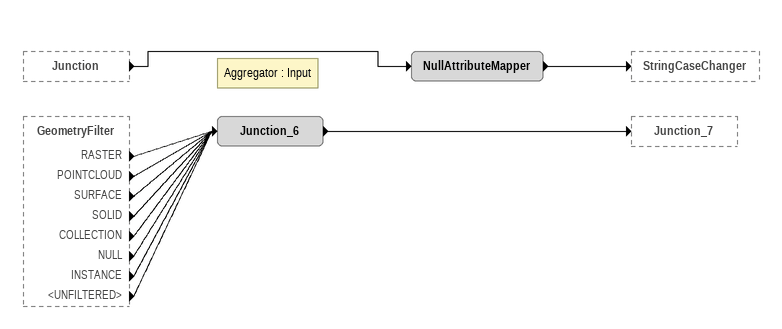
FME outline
Junction [outside]
    -> NullAttributeMapper
GeometryFilter [outside]
    RASTER -> Junction_6
    POINTCLOUD -> Junction_6
    SURFACE -> Junction_6
    SOLID -> Junction_6
    COLLECTION -> Junction_6
    NULL -> Junction_6
    INSTANCE -> Junction_6
    <UNFILTERED> -> Junction_6
NullAttributeMapper
    -> StringCaseChanger
Note: Aggregator : Input
Junction_6
    -> Junction_7
